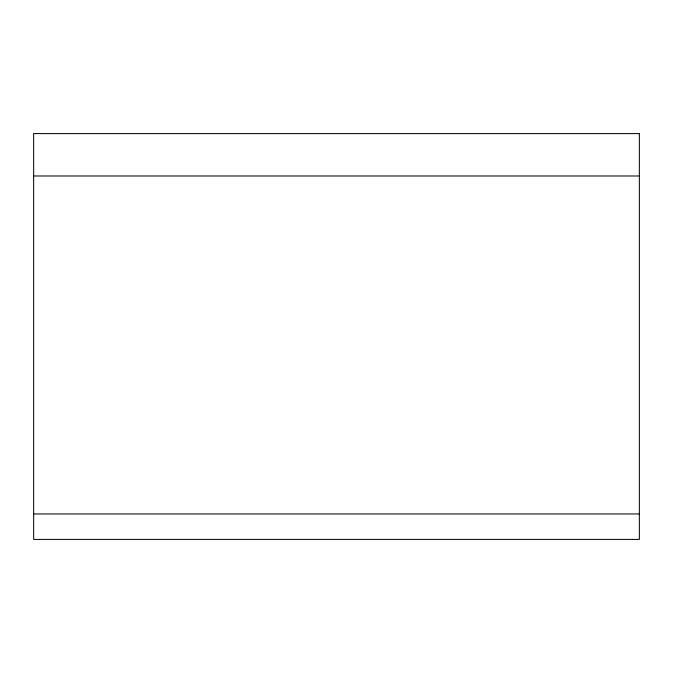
<?xml version="1.0" encoding="UTF-8"?>
<svg xmlns="http://www.w3.org/2000/svg" width="673" height="673" viewBox="0 0 673 673"><rect width="100%" height="100%" fill="white"/><g stroke="black" fill="none" stroke-linecap="round" stroke-linejoin="round"><path stroke-width="1.01" d="M33.65 175.989L639.35 175.989M33.65 513.953L639.35 513.953M639.35 133.591L33.65 133.591L33.65 539.41L639.35 539.41L639.35 133.591"/></g></svg>
